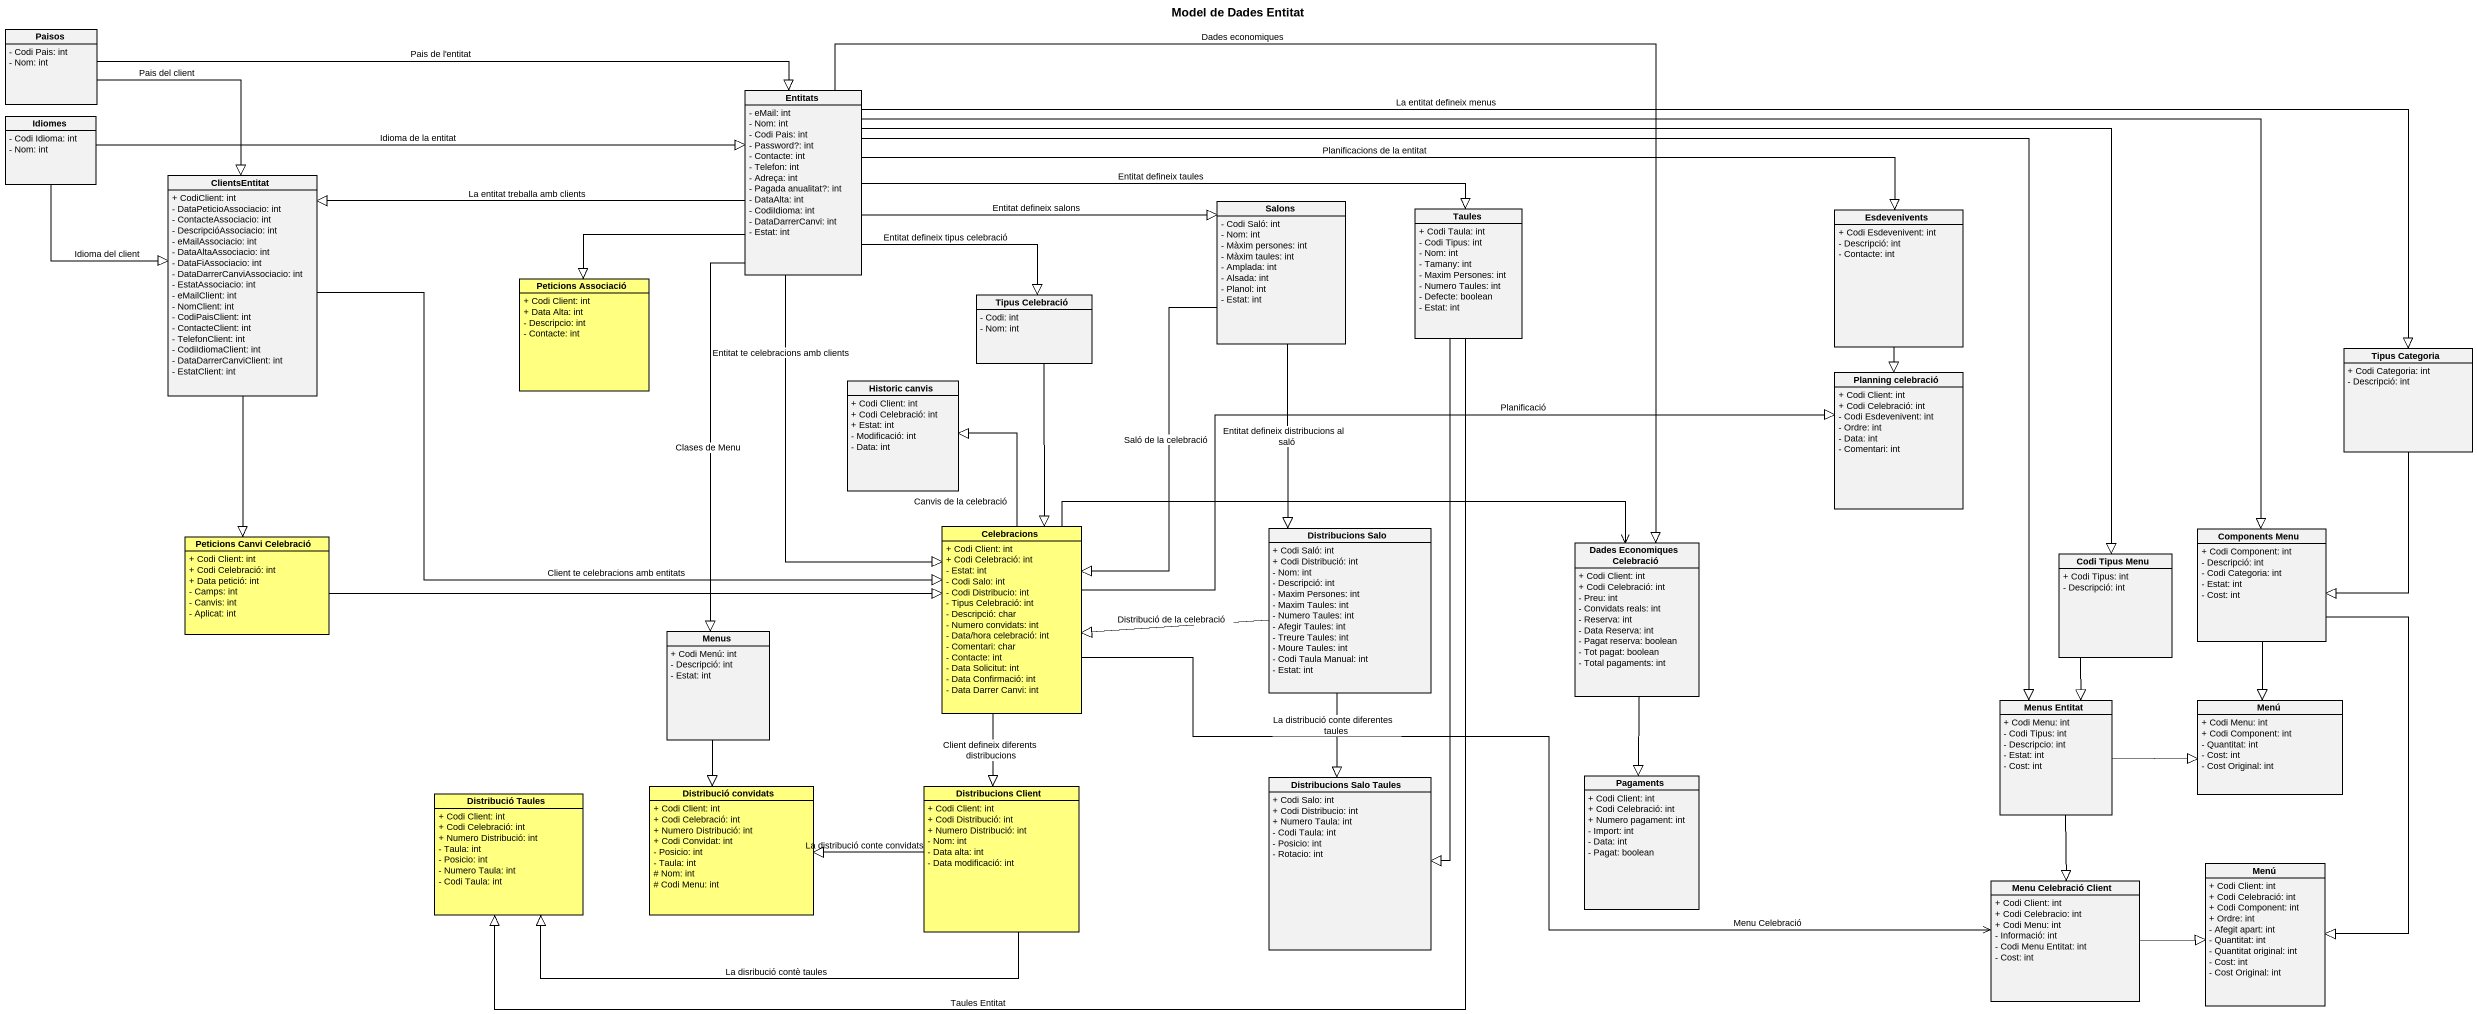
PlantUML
@startuml
title Model de Dades Entitat
hide circle
hide empty members
skinparam classAttributeIconSize 0
class Paisos {
  - Codi Pais: int
  - Nom: int
}
class Idiomes {
  - Codi Idioma: int
  - Nom: int
}
class Entitats {
  - eMail: int
  - Nom: int
  - Codi Pais: int
  - Password?: int
  - Contacte: int
  - Telefon: int
  - Adreça: int
  - Pagada anualitat?: int
  - DataAlta: int
  - CodiIdioma: int
  - DataDarrerCanvi: int
  - Estat: int
}
class ClientsEntitat {
  + CodiClient: int
  - DataPeticioAssociacio: int
  - ContacteAssociacio: int
  - DescripcióAssociacio: int
  - eMailAssociacio: int
  - DataAltaAssociacio: int
  - DataFiAssociacio: int
  - DataDarrerCanviAssociacio: int
  - EstatAssociacio: int
  - eMailClient: int
  - NomClient: int
  - CodiPaisClient: int
  - ContacteClient: int
  - TelefonClient: int
  - CodiIdiomaClient: int
  - DataDarrerCanviClient: int
  - EstatClient: int
}
class Salons {
  - Codi Saló: int
  - Nom: int
  - Màxim persones: int
  - Màxim taules: int
  - Amplada: int
  - Alsada: int
  - Planol: int
  - Estat: int
}
class Taules {
  + Codi Taula: int
  - Codi Tipus: int
  - Nom: int
  - Tamany: int
  - Maxim Persones: int
  - Numero Taules: int
  - Defecte: boolean
  - Estat: int
}
class Esdevenivents {
  + Codi Esdevenivent: int
  - Descripció: int
  - Contacte: int
}
class "Peticions Associació" as Peticions_Associació #FFFF80 {
  + Codi Client: int
  + Data Alta: int
  - Descripcio: int
  - Contacte: int
}
class "Tipus Celebració" as Tipus_Celebració {
  - Codi: int
  - Nom: int
}
class "Tipus Categoria" as Tipus_Categoria {
  + Codi Categoria: int
  - Descripció: int
}
class "Historic canvis" as Historic_canvis {
  + Codi Client: int
  + Codi Celebració: int
  + Estat: int
  - Modificació: int
  - Data: int
}
class "Planning celebració" as Planning_celebració {
  + Codi Client: int
  + Codi Celebració: int
  - Codi Esdevenivent: int
  - Ordre: int
  - Data: int
  - Comentari: int
}
class "Peticions Canvi Celebració" as Peticions_Canvi_Celebració #FFFF80 {
  + Codi Client: int
  + Codi Celebració: int
  + Data petició: int
  - Camps: int
  - Canvis: int
  - Aplicat: int
}
class Celebracions #FFFF80 {
  + Codi Client: int
  + Codi Celebració: int
  - Estat: int
  - Codi Salo: int
  - Codi Distribucio: int
  - Tipus Celebració: int
  - Descripció: char
  - Numero convidats: int
  - Data/hora celebració: int
  - Comentari: char
  - Contacte: int
  - Data Solicitut: int
  - Data Confirmació: int
  - Data Darrer Canvi: int
}
class "Distribucions Salo" as Distribucions_Salo {
  + Codi Saló: int
  + Codi Distribució: int
  - Nom: int
  - Descripció: int
  - Maxim Persones: int
  - Maxim Taules: int
  - Numero Taules: int
  - Afegir Taules: int
  - Treure Taules: int
  - Moure Taules: int
  - Codi Taula Manual: int
  - Estat: int
}
class "Dades Economiques Celebració" as Dades_Economiques_Celebració {
  + Codi Client: int
  + Codi Celebració: int
  - Preu: int
  - Convidats reals: int
  - Reserva: int
  - Data Reserva: int
  - Pagat reserva: boolean
  - Tot pagat: boolean
  - Total pagaments: int
}
class "Components Menu" as Components_Menu {
  + Codi Component: int
  - Descripció: int
  - Codi Categoria: int
  - Estat: int
  - Cost: int
}
class "Codi Tipus Menu" as Codi_Tipus_Menu {
  + Codi Tipus: int
  - Descripció: int
}
class Menus {
  + Codi Menú: int
  - Descripció: int
  - Estat: int
}
class "Menus Entitat" as Menus_Entitat {
  + Codi Menu: int
  - Codi Tipus: int
  - Descripcio: int
  - Estat: int
  - Cost: int
}
class Menú {
  + Codi Menu: int
  + Codi Component: int
  - Quantitat: int
  - Cost: int
  - Cost Original: int
}
class "Distribució Taules" as Distribució_Taules #FFFF80 {
  + Codi Client: int
  + Codi Celebració: int
  + Numero Distribució: int
  - Taula: int
  - Posicio: int
  - Numero Taula: int
  - Codi Taula: int
}
class "Distribució convidats" as Distribució_convidats #FFFF80 {
  + Codi Client: int
  + Codi Celebració: int
  + Numero Distribució: int
  + Codi Convidat: int
  - Posicio: int
  - Taula: int
  # Nom: int
  # Codi Menu: int
}
class "Distribucions Client" as Distribucions_Client #FFFF80 {
  + Codi Client: int
  + Codi Distribució: int
  + Numero Distribució: int
  - Nom: int
  - Data alta: int
  - Data modificació: int
}
class "Distribucions Salo Taules" as Distribucions_Salo_Taules {
  + Codi Salo: int
  + Codi Distribucio: int
  + Numero Taula: int
  - Codi Taula: int
  - Posicio: int
  - Rotacio: int
}
class Pagaments {
  + Codi Client: int
  + Codi Celebració: int
  + Numero pagament: int
  - Import: int
  - Data: int
  - Pagat: boolean
}
class "Menu Celebració Client" as Menu_Celebració_Client {
  + Codi Client: int
  + Codi Celebracio: int
  + Codi Menu: int
  - Informació: int
  - Codi Menu Entitat: int
  - Cost: int
}
class "Menú" as Menú_2 {
  + Codi Client: int
  + Codi Celebració: int
  + Codi Component: int
  + Ordre: int
  - Afegit apart: int
  - Quantitat: int
  - Quantitat original: int
  - Cost: int
  - Cost Original: int
}
Paisos -right-|> Entitats : Pais de l'entitat
Paisos --|> ClientsEntitat : Pais del client
Idiomes -right-|> Entitats : Idioma de la entitat
Idiomes --|> ClientsEntitat : Idioma del client
Entitats -left-|> ClientsEntitat : La entitat treballa amb clients
Entitats -right-|> Salons : Entitat defineix salons
Entitats -right-|> Taules : Entitat defineix taules
Entitats -right-|> Esdevenivents : Planificacions de la entitat
Entitats --|> Peticions_Associació
Entitats --|> Tipus_Celebració : Entitat defineix tipus celebració
Entitats -right-|> Tipus_Categoria : La entitat defineix menus
Entitats --|> Celebracions : Entitat te celebracions amb clients
Entitats -right-|> Dades_Economiques_Celebració : Dades economiques
Entitats -right-|> Components_Menu
Entitats -right-|> Codi_Tipus_Menu
Entitats --|> Menus : Clases de Menu
Entitats -right-|> Menus_Entitat
ClientsEntitat --|> Peticions_Canvi_Celebració
ClientsEntitat -right-|> Celebracions : Client te celebracions amb entitats
Salons --|> Celebracions : Saló de la celebració
Salons --|> Distribucions_Salo : Entitat defineix distribucions al saló
Taules --|> Distribució_Taules : Taules Entitat
Taules --|> Distribucions_Salo_Taules
Esdevenivents --|> Planning_celebració
Tipus_Celebració --|> Celebracions
Tipus_Categoria --|> Components_Menu
Peticions_Canvi_Celebració -right-|> Celebracions
Celebracions -up-|> Historic_canvis : Canvis de la celebració
Celebracions -right-|> Planning_celebració : Planificació
Celebracions -right-> Dades_Economiques_Celebració
Celebracions --|> Distribucions_Client : Client defineix diferents distribucions
Celebracions -right-> Menu_Celebració_Client : Menu Celebració
Distribucions_Salo -left-|> Celebracions : Distribució de la celebració
Distribucions_Salo --|> Distribucions_Salo_Taules : La distribució conte diferentes taules
Dades_Economiques_Celebració --|> Pagaments
Components_Menu --|> Menú
Components_Menu --|> Menú_2
Codi_Tipus_Menu --|> Menus_Entitat
Menus --|> Distribució_convidats
Menus_Entitat -right-|> Menú
Menus_Entitat --|> Menu_Celebració_Client
Distribucions_Client -left-|> Distribució_Taules : La disribució contè taules
Distribucions_Client -left-|> Distribució_convidats : La distribució conte convidats
Menu_Celebració_Client -right-|> Menú_2
@enduml
